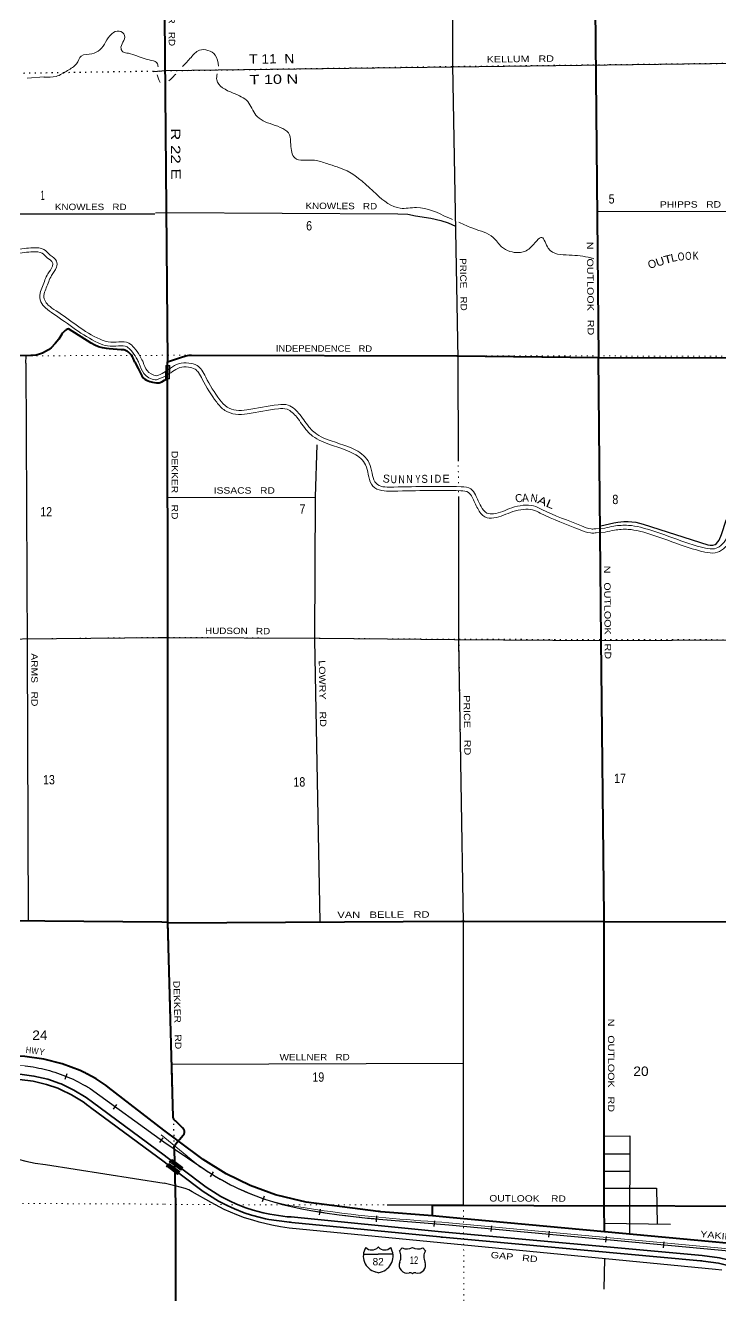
# Model space of a CAD drawing. Header units: feet. Extents: x -2 to 285336, y -549186 to -364975.
# Drawn here: x 219064 to 232087, y -428524 to -404720 of the extents above; entities that cross this region are included whole.
import ezdxf
from ezdxf.enums import TextEntityAlignment as Align

# ---------------------------------------------------------------- set-up
doc = ezdxf.new("R2010")
doc.units = ezdxf.units.FT
doc.header["$LTSCALE"] = 70
doc.header["$PDMODE"] = 32
doc.header["$PDSIZE"] = 35
doc.linetypes.add('DOTTED', pattern=[1.5, 0.3, -1.2])
for name, color, linetype, lineweight in [('15', 7, 'Continuous', 25), ('16', 7, 'Continuous', 25), ('18', 7, 'Continuous', 35), ('26', 7, 'Continuous', 40), ('27', 7, 'Continuous', 13), ('29', 7, 'Continuous', 25), ('34', 7, 'Continuous', 25), ('39', 7, 'Continuous', 13), ('41', 7, 'Continuous', 13), ('55', 7, 'Continuous', 13), ('6', 7, 'DOTTED', 25), ('61', 7, 'Continuous', 13), ('7', 7, 'DOTTED', 13)]:
    doc.layers.add(name, color=color, linetype=linetype, lineweight=lineweight)
doc.layers.add('30', color=7, linetype='Continuous')

msp = doc.modelspace()

# ---------------------------------------------------------------- linework, layer by layer
at = {"layer": '15'}
for p, q in [((225396.89, -427749.92), (225673.3, -427749.92)), ((225669.6, -427618.45), (225672.5, -427615.54)), ((225675.67, -427617.92), (225672.24, -427615.54)), ((225673.3, -428095.5), (225609.41, -428077.54)), ((225672.77, -428095.76), (225736.4, -428077.02))]:
    msp.add_line(p, q, dxfattribs=at)
msp.add_lwpolyline([(225948.66, -427749.92), (225672.77, -427749.92), (225673.3, -427749.92)], dxfattribs=at)
for centre, radius, start, end in [((225699.52, -427785.02), 306.13, 148.44438, 254.4338), ((225550.92, -427502.42), 165.66, 227.34266, 315.81164), ((225794.61, -427502.42), 165.66, 224.18791, 312.69414), ((225646.01, -427785.02), 306.13, 283.08086, 31.62486)]:
    msp.add_arc(centre, radius, start, end, dxfattribs=at)
at = {"layer": '16'}
for p, q in [((226070.84, -427684.6), (226122.15, -427625.84)), ((226313.91, -427619.87), (226313.63, -427620.07)), ((226506, -427625.75), (226557.39, -427684.6))]:
    msp.add_line(p, q, dxfattribs=at)
for centre, radius, start, end in [((225877.86, -427795.23), 222.05, 332.97043, 29.75871), ((226213.23, -427468.18), 182.07, 239.97227, 303.45418), ((226415.01, -427468.68), 181.52, 236.33975, 300.08743), ((226415, -427468.18), 182.07, 236.54582, 236.59441), ((226750.36, -427795.23), 222.05, 150.24129, 207.02957), ((226217.05, -427950.13), 151.42, 159.09177, 283.81923), ((226411.17, -427950.13), 151.42, 256.18077, 20.90823)]:
    msp.add_arc(centre, radius, start, end, dxfattribs=at)
for centre, major_axis, start_param, end_param in [((226272.39, -428148.95), (-19.56, 51.67), 4.95877769, 6.28318531), ((226355.84, -428148.95), (19.56, 51.67), 0, 1.32637542)]:
    msp.add_ellipse(centre, major_axis=major_axis, ratio=0.929097, start_param=start_param, end_param=end_param, dxfattribs=at)
at = {"layer": '18'}
for points in [[(221660.26, -425893.36), (220322.26, -424901.48), (220200.3, -424811.62), (219972.85, -424671.25), (219756.97, -424567.44), (219731.9, -424555.38), (219706.97, -424546.75), (219483.52, -424469.33), (219224.41, -424408.82), (218960.4, -424375.72), (218694.37, -424370.41), (215019.55, -424387.3), (214136, -424371.06), (214111.11, -424370.6), (214086, -424367.83), (213193.12, -424269.21), (212256.81, -424065.5), (212185.97, -424046.79), (211487.67, -423818.73), (210817.04, -423518.92), (210170.33, -423138.85), (209920.4, -422969.04), (209694.99, -422802.92), (209659.34, -422771.51)], [(221661.48, -426019.72), (220285.58, -424998.77), (220248.76, -424971.48), (220235.58, -424961.77), (220143.39, -424893.85), (219924.85, -424758.98), (219718.41, -424659.7), (219693.86, -424647.9), (219668.41, -424639.08), (219455.71, -424565.39), (219206.8, -424507.26), (218953.17, -424475.46)], [(232702.86, -428010.25), (232683.13, -428000.81), (232378.45, -427892.43), (232064.12, -427816.5), (231743.57, -427773.84), (226859.48, -427328.43), (224041.96, -427050.16), (223969.49, -427044.66), (223645.68, -426999.11), (223519.2, -426972.42), (223328.41, -426919.97), (223191.9, -426876.77), (223021.14, -426808.1), (222887.14, -426748.66), (222727.26, -426664.73), (222449.97, -426491.42), (221996.29, -426147.84), (221660.26, -425893.36)], [(232349.92, -427988.28), (232045.76, -427914.8), (231759.49, -427876.7), (231735.81, -427873.55), (231709.49, -427871.15), (226874.65, -427430.23), (226849.87, -427427.97), (226824.65, -427425.48), (224057.13, -427152.15), (224032.62, -427149.73), (224007.13, -427147.8), (223960.76, -427144.28), (223626.59, -427097.28), (223560.68, -427084.29), (223468.71, -427060.83), (223299.16, -427015.6), (223163.04, -426972.41), (222982.06, -426900.15), (222842.05, -426837.08), (222678.77, -426752.18), (222392.6, -426573.33), (221937.63, -426228.82), (221661.48, -426019.72)]]:
    msp.add_lwpolyline(points, dxfattribs=at)
at = {"layer": '26'}
for p, q in [((221728.34, -411089.08), (221728.36, -411023.47)), ((221728.52, -411342.18), (221728.38, -411090.08)), ((227148.62, -410909.59), (229797.95, -410943.99)), ((221732.36, -421534.77), (221618.21, -421526.09)), ((221927.43, -425625.38), (221655.72, -425421.74))]:
    msp.add_line(p, q, dxfattribs=at)
for points in [[(221592.39, -397599.79), (221628.88, -400242.31), (221728.37, -411023.47)], [(229715.11, -402400.43), (229717.06, -402410.48), (229797.95, -410943.99)], [(221114.8, -411029.37), (221081.19, -410954.11), (221069.49, -410932.31), (221049.64, -410902.05), (221026.74, -410874.03), (221001.03, -410848.56), (220989.67, -410839.62), (220970.25, -410826.85), (220949.6, -410816.17), (220927.95, -410807.72), (220905.54, -410801.57), (220882.6, -410797.8), (220859.4, -410796.45), (220632.92, -410782.42), (220583.16, -410777.41), (220508.37, -410763.26), (220435.47, -410741.37), (220365.26, -410711.98), (220298.5, -410675.41), (219872.97, -410405.22), (219871.08, -410405.84), (219849.34, -410414.39), (219828.61, -410425.17), (219809.11, -410438.06), (219791.08, -410452.92), (219774.69, -410469.58), (219760.14, -410487.86), (219747.57, -410507.57), (219689.87, -410596.64), (219621.03, -410682.15), (219543.63, -410759.99), (219494.06, -410798.88), (219440.7, -410832.39), (219384.12, -410860.13), (219324.96, -410881.8), (219263.86, -410897.18), (219201.48, -410906.08), (219162.21, -410908.31), (216435.87, -410917.79)], [(221114.8, -411029.37), (221174.37, -411150.55), (221223.7, -411249.26), (221244.25, -411289.02), (221275.76, -411331.52), (221299.05, -411349.35), (221333.3, -411365.8), (221392.22, -411391.85), (221444.28, -411408.3), (221520.88, -411417.89)], [(221728.36, -411022.04), (221970.99, -410941.84), (222070.77, -410914.57), (222129.23, -410901.9), (222153.57, -410898.11), (222178.05, -410896.76), (227150.62, -410911.61)], [(229904.94, -421512.22), (229904.87, -421426.6), (229846.99, -416229.64), (229797.95, -410943.99), (232436.73, -410951.42), (237775.02, -410919.17), (243092.16, -410871.1)], [(221520.88, -411417.89), (221571.11, -411416.67), (221617.83, -411399.67), (221668.79, -411369.92), (221705.6, -411347.26), (221728.52, -411342.18)], [(221732.36, -421534.77), (221732.08, -421524.43), (221731.18, -416185.67), (221728.52, -411342.03)], [(221618.21, -421526.09), (216494.74, -421484.4), (216469.8, -421484.2)], [(221732.36, -421534.77), (221738.44, -421535.23), (227240.46, -421507.36), (227264.79, -421507.24), (227290.46, -421507.29), (229904.94, -421512.22)], [(221927.43, -425625.38), (221949.45, -425598.44), (222017.53, -425515.13), (222037.98, -425490.11), (222045.4, -425465.13), (222045.73, -425462.79), (222046.02, -425454.83), (222045.48, -425446.89), (222044.11, -425439.04), (222041.93, -425431.38), (222038.96, -425423.99), (222035.23, -425416.96), (222030.79, -425410.35), (222004.55, -425381.01), (221878.58, -425257.18), (221878.08, -425256.82), (221869.04, -425249.58), (221860.81, -425241.43), (221853.48, -425232.46), (221847.12, -425222.77), (221841.81, -425212.48), (221837.61, -425201.68), (221834.56, -425190.51), (221832.69, -425179.08), (221732.36, -421534.77)], [(229904.94, -421512.22), (232473.21, -421517.07), (237873.67, -421432.76), (243189.81, -421473.22)], [(235370.44, -426853.87), (232561.28, -426851.08), (229909.19, -426839.45), (229904.94, -421512.22)], [(221655.72, -425421.74), (220614.62, -424616.77), (220575.78, -424586.36), (220390.21, -424459.28), (220217.37, -424365.81), (220192.26, -424352.23), (220167.37, -424341.08), (220088.2, -424305.6), (219753.48, -424182.55), (219407.74, -424095.17), (219054.75, -424044.41), (218698.39, -424030.83), (216474.16, -424039.24)], [(221849.32, -425782.42), (221848.42, -425743.62), (221852.93, -425725.58), (221863.75, -425706.63), (221927.43, -425625.38)], [(221849.32, -425782.42), (221877.58, -426818.06), (221874.57, -429540.09), (221905.23, -429579.79), (221955.72, -429624.9), (222071.13, -429706.1), (222201.61, -429778.35), (222373.72, -429860.37), (222697.9, -430040.37), (222907.87, -430162.61), (222990.82, -430198.7), (223052.13, -430213.13), (223092.16, -430212.42), (223250.49, -430191.48), (223306.41, -430190.55), (223383.94, -430205.92), (223502.58, -430236.61), (223958.95, -430362.73), (223997.06, -430382.75), (224015.09, -430397.18), (224054.97, -430450.7), (224090.92, -430542.64), (224124.8, -430708.51)], [(226687.52, -427031.84), (225721.58, -426952.13), (225696.37, -426950.05), (225671.58, -426946.81), (224322.23, -426770.46), (224297.05, -426767.17), (224272.23, -426762.52), (224240.16, -426756.52), (223750.51, -426635), (223276.25, -426462.96), (222822.57, -426242.28), (222394.44, -425975.4), (221927.43, -425625.38)], [(226687.52, -427031.84), (226687.52, -427015.33), (226687.52, -426852.28), (226687.52, -426827.28), (226708.91, -426827.31), (227268.75, -426827.87), (229909.19, -426839.45)], [(229909.58, -427328.4), (227006.92, -427058.19), (226687.52, -427031.84)], [(229909.58, -427328.4), (229909.56, -427303.4), (229909.19, -426839.45)], [(243241.9, -427999.99), (238710.84, -428108.34), (238660.54, -428110.51), (238241.56, -428104.03), (234215.15, -427729.21), (229909.58, -427328.4)]]:
    msp.add_lwpolyline(points, dxfattribs=at)
at = {"layer": '29'}
for p, q in [((217809, -408251.05), (221490.38, -408251.05)), ((219074.3, -411048.89), (219078, -410912.05)), ((227165.99, -410970.43), (227171.86, -412884.51)), ((221729.74, -413562.56), (224492.66, -413566.74)), ((227265.5, -424175.91), (221805.56, -424193.79)), ((219438.47, -426069.07), (221665.32, -426418.45)), ((229908.42, -425868.78), (230388.15, -425865.99)), ((229908.68, -426194.46), (230387.04, -426193.04)), ((221862.43, -426465.04), (221665.32, -426418.45)), ((226683.91, -426827.28), (225840.2, -426826.43)), ((229909.45, -427167.54), (231147.69, -427183.63)), ((229909.39, -427833.11), (229902.77, -428402.3))]:
    msp.add_line(p, q, dxfattribs=at)
for points in [[(221628.88, -400242.31), (227062.59, -400132.2), (227062.7, -405468.87), (227165.99, -410970.43)], [(221464.68, -405581.12), (221693.51, -405567.17), (227078.92, -405492.89), (232368.11, -405429.32), (232401.49, -408201.76)], [(229772.02, -408208.44), (232402.61, -408201.7), (233930.9, -408117.19), (233983.85, -408107.33), (234035.8, -408093.77), (234779, -407820.31), (234817.41, -407811.27), (234846.25, -407810.12), (234885.18, -407813.53), (234932.61, -407824.83), (235012.96, -407859.12), (235553.78, -408084.25), (235732.29, -408152.53), (235818.13, -408170.61), (235969.36, -408181.58), (237754.54, -408147.37), (243074.64, -408121.46), (248380.12, -408117.45)], [(221497.73, -408231.46), (221704.07, -408223.79), (226040.65, -408247.91), (226226.57, -408258.76), (226371.59, -408285.54), (226660.29, -408331.08), (226843.24, -408378.41), (226985.58, -408421.48), (227119.28, -408482.26)], [(219074.3, -411048.89), (219097.86, -416398.76), (219114.66, -421503.39)], [(224520.81, -412577.49), (224493, -413554.68), (224482.09, -416234.08), (224579.89, -421520.84)], [(227178.67, -413546.66), (227174.75, -416264.32), (227264.57, -421538.55), (227266.43, -426827.86)], [(229844.15, -414100.31), (230084.82, -414041.25), (230162.01, -414027.62), (230272.78, -414017.52), (230357.27, -414018.54), (230426.01, -414021.61), (230498.04, -414032.17), (230638.81, -414068.51), (231846.68, -414454.68), (231892.1, -414460.36), (231942.04, -414459.22), (231982.92, -414446.73), (232010.16, -414427.42), (232060.11, -414363.82), (232104.14, -414259.5), (232190.56, -413989.26), (232241.75, -413894.73), (232284.89, -413840.22), (232335.47, -413780.62), (232452.91, -413666.44)], [(203166.95, -416356.48), (205804.35, -416332.07), (211068.11, -416171.68), (216436.48, -416243.44), (221566.82, -416189.11)], [(221566.82, -416189.11), (221731.92, -416191.88), (224583.57, -416203.24), (227099.2, -416225.96), (229860.04, -416244.13), (235127.42, -416221.42), (237844.09, -416204.02)], [(215989.12, -425462.68), (217227.41, -425486.7), (217443.41, -425499.22), (217604.83, -425518.54), (217752.62, -425546.98), (217932.23, -425600.43), (218255.09, -425714.17), (218791.66, -425923.45), (218925.82, -425968.95), (219069.04, -426005.34), (219246.39, -426039.47), (219438.47, -426069.07)], [(229908.15, -425537.1), (230389.28, -425529.77), (230383.07, -427372.48)], [(232111.07, -428049.65), (231991.87, -428034.77), (224005.98, -427261.43), (223843.8, -427235.86), (223677.88, -427203.37), (223444.36, -427145.63), (223324.43, -427113.15), (223170.26, -427064.43), (223022.38, -427010.3), (222789.76, -426907.45), (222540.9, -426781.14), (222189.26, -426577.24), (222122.54, -426541.15), (222057.62, -426517.7), (221866.43, -426467.04)], [(229908.93, -426510.15), (230884.29, -426511.18), (230898.32, -427180.39)]]:
    msp.add_lwpolyline(points, dxfattribs=at)
at = {"layer": '34'}
for p, q in [((219805.56, -424465.26), (219847.5, -424362.91)), ((220712.84, -425030.47), (220777.77, -424940.92)), ((221582.42, -425657.75), (221647.35, -425568.2)), ((222529.38, -426298.03), (222587.45, -426203.89)), ((223507.72, -426759.25), (223544.87, -426655.07)), ((224572.03, -427011.76), (224589.93, -426902.61)), ((225640.58, -427139.45), (225650.12, -427029.26)), ((226722.68, -427231.51), (226731.77, -427121.28)), ((227790.17, -427325.44), (227800.42, -427215.31)), ((228871.05, -427428.68), (228881.3, -427318.55)), ((229938.88, -427525.47), (229949.13, -427415.33)), ((231019.75, -427628.71), (231030.01, -427518.57))]:
    msp.add_line(p, q, dxfattribs=at)
at = {"layer": '34', "lineweight": 13}
for p, q in [((220276.21, -424644.57), (221650.24, -425640.84)), ((222088.98, -425904.07), (221606.98, -425510.3)), ((222088.98, -425904.07), (221606.98, -425510.3)), ((221656.79, -425644.09), (222310.48, -426087.43)), ((221656.79, -425644.09), (222310.48, -426087.43))]:
    msp.add_line(p, q, dxfattribs=at)
at = {"layer": '34'}
for points in [[(219056.97, -424216.55), (219108.81, -424223.05), (219160.26, -424230.71), (219211.66, -424239.03), (219262.84, -424248.27), (219314.06, -424258.6), (219364.8, -424269.68), (219415.73, -424281.59), (219466.04, -424294.51), (219516.54, -424308.26), (219566.4, -424323.01), (219616.21, -424338.44), (219665.55, -424354.61), (219714.92, -424371.88), (219763.67, -424390.16), (219812.09, -424408.93), (219860.55, -424428.79), (219908.29, -424449.26), (219955.81, -424470.64), (220002.96, -424493.2), (220049.53, -424516.09), (220095.89, -424539.91), (220141.87, -424564.91), (220187.28, -424590.26), (220232.22, -424616.36), (220276.82, -424643.66), (221657.31, -425642.68)], [(221657.86, -425643.49), (222311.11, -426086.53), (222314.89, -426089.28), (222386.31, -426138.56), (222458.46, -426185.94), (222531.47, -426232.1), (222605.44, -426277.74), (222680.14, -426321.46), (222755.3, -426363.68), (222831.43, -426405.37), (222908.28, -426445.14), (222985.59, -426483.43), (223064.15, -426520.77), (223142.74, -426556.32), (223221.92, -426591.06), (223302.21, -426624.17), (223382.56, -426655.5), (223463.75, -426685.61), (223545.1, -426714.62), (223627.59, -426742.01), (223709.85, -426768.01), (223793.23, -426792.39), (223876.37, -426815.38), (223960.35, -426837.16), (224044.38, -426857.15), (224128.85, -426875.64), (224213.5, -426893.03), (224272.5, -426903.89), (224272.87, -426903.95), (224408.31, -426926.95), (224674.8, -426970.65), (224941.13, -427007.99), (225206.96, -427040.49), (225474.97, -427070.31), (225684.96, -427088.5), (226994.03, -427196.5), (238228.67, -428242.34)]]:
    msp.add_lwpolyline(points, dxfattribs=at)
at = {"layer": '34', "lineweight": 13}
for points in [[(225684.87, -427089.59), (226993.94, -427197.59), (238228.58, -428243.43)], [(225684.87, -427089.59), (226993.94, -427197.59), (238228.58, -428243.43)], [(226997.65, -427157.76), (232572.92, -427676.6), (237870.48, -428171.62), (238504.48, -428213.3), (244006.45, -428081.74), (252825.02, -427976.83)]]:
    msp.add_lwpolyline(points, dxfattribs=at)
for centre, radius, start, end in [((218703.53, -427181.24), 2984.63, 58.20191, 91.7567), ((224867.33, -422623.12), 4301.06, 229.32045, 257.67254), ((224867.33, -422623.12), 4301.06, 229.32045, 257.67254), ((225154.75, -422024.25), 4959.84, 235.06143, 259.75166), ((225154.75, -422024.25), 4959.84, 235.06143, 259.75166), ((226973.27, -411736.15), 15407.4, 259.90514, 265.20321), ((226973.27, -411736.15), 15407.4, 259.90514, 265.20321)]:
    msp.add_arc(centre, radius, start, end, dxfattribs=at)
msp.add_spline([(226998.72, -427158.07), (224903.01, -426966.52), (223943.58, -426822.81)], degree=3, dxfattribs=at)
msp.add_spline([(226998.72, -427158.07), (224903.01, -426966.52), (223943.58, -426822.81)], degree=3, dxfattribs=at)
at = {"layer": '39'}
for p, q in [((219094.49, -405709.81), (219413.04, -405686.38)), ((221180.95, -411023.23), (221183.98, -411028.82)), ((221197.83, -411053.02), (221183.98, -411028.82)), ((221260.35, -411012.67), (221269.11, -411028.09)), ((221521.42, -411364.35), (221686.6, -411293.84)), ((229730.85, -414156.37), (229749.25, -414153.65)), ((229919.15, -414138.94), (229749.25, -414153.65)), ((229735.46, -414231.36), (229754.25, -414228.69)), ((229924.4, -414214.42), (229754.25, -414228.69))]:
    msp.add_line(p, q, dxfattribs=at)
for points in [[(221382.37, -397837.47), (222011.16, -397914.65), (222264.09, -397921.4), (222625.56, -397761.85), (222929.81, -397735.42), (223322.41, -397733.08), (223618.67, -397597.24), (223927.37, -397534.87), (224102.14, -397601.36), (224600.19, -398117.19), (225030.02, -398482.76), (226004, -398950.03), (226875.03, -399255.55), (227392.97, -399388.16), (227732.93, -399600.8), (227965.03, -400093.88), (228258.19, -400839.6), (228340.07, -401254.43), (228555.11, -401501.64), (228795.19, -401705.3), (229109.99, -402122.53), (229390.38, -402499.62), (229628.35, -402546.86), (229903.79, -402564.14), (229992.48, -402585.76), (230130.94, -402882.53), (230288.18, -402996.44), (231280.43, -403287.3), (232417.74, -403676.58), (232578.77, -403791.93), (232760.88, -404112.78), (232938.33, -404458.36), (233064.77, -404863.95), (233434.85, -404938.54), (233948.41, -404910.01), (234578.23, -404921.84), (234783.67, -404738.98), (234899.16, -404659.77), (235253.84, -404669.55), (235496.71, -404352.13), (235608.99, -404028.35), (235874.4, -403876.94), (236172.03, -403911.1), (236558.81, -403384.61), (236679.98, -402741.23), (236582.72, -402230.22), (236526.95, -402023.13), (236638.51, -401938.11), (236881.78, -401861.48), (237043.89, -401742.56), (237217.56, -401619.78), (237333.71, -401665.37), (237624.09, -401997.87), (237998.04, -402194.51), (239348.67, -402737.58), (240433.65, -403095.34), (241085.95, -403016.84), (241241.39, -402605.49), (241194.59, -401997.4), (241338.25, -401651.41), (241584.3, -401487.33), (241809.9, -401508.01), (242141.7, -401639.06), (242490.96, -401650.17), (242666.99, -401750.24), (242697.79, -401970.28), (243097.13, -402273.68), (243683.73, -402845.42), (244235.62, -403074.29), (244874.34, -403436.11), (245090.47, -403611.4), (245618.3, -403857.18), (246304.39, -404385.45), (246553.96, -404793.09), (246914.65, -405020.81), (247475.73, -404967.35), (247811.78, -404595.73), (247949.81, -404265.72), (248012.29, -404256.66), (248054.31, -404488.03), (248036.45, -404786.04), (248343.28, -405006.64), (248656.34, -405244.54), (248941.54, -405471.25), (249488.05, -405519.46), (249835.62, -405543.7), (250263.02, -405772.39), (250714.41, -406073.08), (250958.15, -405927.32), (251184.65, -405861.76), (251335.92, -406065.94)], [(221389.05, -397763.02), (222016.73, -397839.77), (222249.23, -397845.98), (222606.67, -397688.21), (222926.34, -397660.44), (223305.82, -397658.18), (223595.3, -397525.45), (223933.77, -397457.06), (224144.46, -397537.22), (224651.59, -398062.45), (225071.21, -398419.34), (226032.72, -398880.62), (226896.78, -399183.7), (227422.86, -399318.39), (227791.4, -399548.91), (228033.93, -400064.16), (228330.46, -400818.45), (228409.78, -401220.29), (228607.96, -401448.13), (228850.05, -401653.49), (229170.02, -402077.57), (229433.32, -402431.68), (229638.04, -402472.32), (229915.11, -402489.7), (230045.22, -402521.42), (230190.69, -402833.2), (230321.7, -402928.11), (231303.13, -403215.8), (232452.46, -403609.19), (232635.85, -403740.56), (232826.88, -404077.12), (233008.01, -404429.86), (233123.15, -404799.21), (233440.27, -404863.12), (233947.03, -404834.97), (234550.29, -404846.3), (234737.34, -404679.81), (234876.85, -404584.13), (235217.58, -404593.52), (235429.81, -404316.15), (235547.36, -403977.16), (235858.56, -403799.63), (236137.35, -403831.63), (236488.26, -403353.96), (236603.65, -402741.3), (236509.57, -402247.01), (236441.44, -401994), (236603.47, -401870.51), (236847.42, -401793.67), (237000.06, -401681.7), (237207.3, -401535.18), (237378.16, -401602.25), (237671.38, -401938), (238029.56, -402126.35), (239374.43, -402667.1), (240441.27, -403018.88), (241031.86, -402947.81), (241165.33, -402594.6), (241118.43, -401985.24), (241277.71, -401601.64), (241564.75, -401410.22), (241827.45, -401434.3), (242157.12, -401564.51), (242511.89, -401575.8), (242736.15, -401703.28), (242767.78, -401929.26), (243146.18, -402216.75), (243725.76, -402781.66), (244268.59, -403006.77), (244916.74, -403373.93), (245130.52, -403547.32), (245657.48, -403792.69), (246361.12, -404334.48), (246608.79, -404739.01), (246933.03, -404943.72), (247439.63, -404895.45), (247747.54, -404554.95), (247897.01, -404197.59), (248073.15, -404172.05), (248129.72, -404483.51), (248113.79, -404749.27), (248387.87, -404946.32), (248702.37, -405185.32), (248970.57, -405398.52), (249493.95, -405444.69), (249856.85, -405470), (250301.59, -405707.97), (250716.57, -405984.4), (250927.98, -405857.97), (251213.88, -405775.22), (251396.18, -406021.29)], [(219407.81, -405686.63), (219638.31, -405675.7), (219854.43, -405564.43), (220020.37, -405437.29), (220110.08, -405294.38), (220310.39, -405249.43), (220458.49, -405178.58), (220679.96, -404878.55), (220820.11, -404825.8), (220922.63, -404907.73), (220891, -405034.35), (220855.34, -405154.96), (220891.63, -405213.05), (220991.97, -405242.78), (221309.08, -405347.98), (221460.57, -405381.51)], [(221460.57, -405381.51), (221525.59, -405420.03), (221549.37, -405499.02)], [(222007.55, -405488.6), (222166.05, -405320.39), (222323.3, -405186.34), (222618.56, -405274.56), (222678.14, -405480.46)], [(221530.29, -405643.07), (221531.4, -405647.37), (221585.34, -405787.48)], [(221753.61, -405757.98), (221796.47, -405717.72), (221878.81, -405631.71)], [(222653.17, -405629.41), (222648.29, -405739.17), (222954.85, -405988.29), (223228.63, -406147.11), (223380.93, -406401.48), (223692.91, -406576.1), (224011.05, -406768.78), (224034.57, -406955.74), (224108.66, -407202.67), (224477.74, -407248.05), (224712.69, -407310.59), (225088.49, -407446.47), (225641.01, -407884.82), (226086.51, -408145.76), (226389.21, -408132.2), (226976.54, -408317.52), (227062.84, -408354.74)], [(215756.54, -409698.8), (216042.73, -409466.07), (216131.41, -409332.32), (216004.42, -409124.97), (215856.97, -408885.75), (215780.28, -408687.81), (215854.28, -408502), (216035.85, -408413.27), (216177.58, -408513.93), (216356.59, -408543.78), (216484.1, -408465.8), (216486.09, -408301.01), (216494.23, -408146.18), (216663.12, -408005.38), (216883.78, -407994.51), (217034.03, -408135.25), (217036.72, -408354.23), (217071.51, -408572.8), (217212.11, -408743.8), (217342.81, -408926.98), (217480.24, -409003.58), (217626.52, -408983.62), (217824.56, -408928.84), (218107.31, -408907.13), (218414.47, -408911.23), (218647.86, -408956.47), (218872.31, -408927.47), (219211.03, -408886.96), (219408.13, -408918.59), (219527.84, -409023.55), (219647.67, -409138.55), (219645.06, -409253.12), (219552.63, -409409.02), (219455.07, -409637.33), (219414.28, -409748.36), (219425.82, -409870.78), (219491.15, -409960.36), (219636.97, -410067), (220462.46, -410600.94), (220613.61, -410651.25), (220814.35, -410652.69), (221003.29, -410674.38), (221100.71, -410761.54), (221204.88, -410908.9), (221260.35, -411012.67)], [(215799.01, -409760.93), (216098.92, -409517.04), (216220.34, -409333.92), (216068.32, -409085.71), (215924.42, -408852.25), (215860.86, -408688.19), (215913.24, -408556.66), (216028.75, -408500.22), (216148.22, -408585.07), (216371.85, -408622.36), (216558.59, -408508.16), (216561.07, -408303.43), (216567.41, -408182.82), (216691.87, -408079.05), (216855.71, -408070.98), (216959.43, -408168.13), (216961.79, -408360.62), (217000.64, -408604.7), (217152.55, -408789.45), (217291.56, -408984.28), (217465.58, -409081.27), (217641.66, -409057.25), (217837.55, -409003.06), (218109.69, -408982.17), (218406.77, -408986.13), (218645.47, -409032.4), (218881.57, -409001.9), (219209.51, -408962.68), (219374.92, -408989.22), (219477.13, -409078.83), (219571.94, -409169.82), (219570.53, -409231.77), (219485.6, -409375.01), (219385.34, -409609.64), (219338.01, -409738.46), (219353.08, -409898.33), (219437.44, -410014), (219594.43, -410128.81), (220429.73, -410669.09), (220601.19, -410726.16), (220809.79, -410727.66), (220971.05, -410746.17), (221044.37, -410811.77), (221140.94, -410948.38), (221180.95, -411023.23)], [(227186.51, -408408.37), (227461.62, -408528.47), (227827.62, -408692.61), (227985.33, -408870.46), (228308.8, -408976.57), (228520.53, -408890.38), (228741.4, -408693.44), (228859.22, -408895.76), (229250.99, -409023.46), (229654.19, -409076.62), (229714.07, -409092.94)], [(221197.83, -411053.02), (221284.4, -411242.32), (221494.88, -411361.76), (221521.42, -411364.35)], [(221269.11, -411028.09), (221342.52, -411189.06), (221518.03, -411288.66), (221520.03, -411289.18)], [(221766.24, -411151.6), (221780.02, -411142.26), (221933.19, -411059.79), (222127.5, -411049.12), (222280.54, -411095.27), (222365.95, -411178.53), (222442.05, -411310.14), (222706.86, -411734.63), (222843.17, -411871.46), (223012.45, -411931.46), (223212.8, -411922.72), (223798.83, -411828.34), (223987.42, -411837.84), (224108.8, -411912.57), (224204.5, -412013.77), (224398.7, -412270.39), (224490.18, -412357.58), (224641.83, -412445.97), (225252.68, -412678.85), (225400.52, -412781.36), (225502.8, -412920.65), (225557.69, -413110.84), (225610.15, -413270.91), (225721.62, -413353.81), (225880.26, -413371.75), (227227.39, -413365.53), (227408.4, -413405.28), (227496.26, -413518.65), (227599.65, -413734.3), (227709.73, -413859.42), (227832.23, -413873.84), (228175.38, -413758.64), (228389.23, -413713.54), (228583.86, -413724.96), (228739.2, -413791.19), (229479.47, -414100.7), (229662.72, -414156.5), (229730.85, -414156.37)], [(221519.79, -411289.2), (221658.93, -411224.3), (221766.24, -411151.6)], [(221686.6, -411293.84), (221818.93, -411206.49), (221954.01, -411133.76), (222118.46, -411124.73), (222241.32, -411161.78), (222306.2, -411225.02), (222377.75, -411348.77), (222647.73, -411781.54), (222802.06, -411936.46), (223001.14, -412007.02), (223220.42, -411997.46), (223802.95, -411903.64), (223964.46, -411911.78), (224061.08, -411971.27), (224147.18, -412062.31), (224342.56, -412320.49), (224444.81, -412417.94), (224609.37, -412513.86), (225217.44, -412745.68), (225347.49, -412835.85), (225434.44, -412954.28), (225486, -413132.92), (225546.29, -413316.89), (225693.09, -413426.06), (225876.21, -413446.77), (227219.42, -413440.57), (227365.77, -413472.7), (227432.08, -413558.28), (227536.5, -413776.06), (227672.41, -413930.54), (227840.16, -413950.29), (228195.12, -413831.13), (228394.87, -413789), (228566.44, -413799.07), (228710.03, -413860.28), (229454.02, -414171.35), (229651.62, -414231.52), (229735.46, -414231.36)], [(229919.15, -414138.94), (230086.98, -414104.51), (230361.4, -414088.73), (230586.48, -414125.87), (231807.07, -414515.29), (231971.63, -414527.12), (232091.08, -414469.23), (232197.2, -414323.08), (232230.47, -414129.69), (232314.46, -413977.82), (232457.87, -413913.57), (232608.49, -413931.62), (232784.63, -414049.82), (233331.29, -414554.9), (233522.41, -414600.54), (233601.91, -414553.23), (233691.56, -414377.17), (233791.77, -414237.13), (233908.68, -414143.09), (234765.57, -413651.12), (234991.51, -413609.87), (235239.22, -413686.9), (235373.68, -413833.8), (235478.28, -413995.18), (235654.83, -414141.51), (237073.82, -415213.57), (237182.93, -415272.38), (237301.72, -415306.94), (237405.03, -415379.9), (237494.63, -415475.16), (237598.99, -415620.46), (237934.23, -415925.42), (238071.7, -416003.94), (238264.68, -416039.51), (240897.21, -416056.04), (241172.55, -416102.55), (241470.81, -416209.04), (241735.59, -416356.18), (243109.37, -417064.01)], [(229924.4, -414214.42), (230096.72, -414179.07), (230357.4, -414164.08), (230568.88, -414198.98), (231792.78, -414589.46), (231986.27, -414603.37), (232140.72, -414528.52), (232268.15, -414353.01), (232302.24, -414154.9), (232367.97, -414036.03), (232469.57, -413990.51), (232581.67, -414003.94), (232738.01, -414108.86), (233294.8, -414623.29), (233534.6, -414680.56), (233658.9, -414606.59), (233755.83, -414416.23), (233846.78, -414289.13), (233951.11, -414205.21), (234791.73, -413722.58), (234986.84, -413686.96), (235197.59, -413752.5), (235314.14, -413879.83), (235421.59, -414045.6), (235608.27, -414200.33), (237033.19, -415276.87), (237154.34, -415342.17), (237268.71, -415375.45), (237355.58, -415436.8), (237436.6, -415522.94), (237542.68, -415670.63), (237889.87, -415986.45), (238045.57, -416075.39), (238257.59, -416114.47), (240890.69, -416131), (241153.55, -416175.4), (241439.78, -416277.6), (241700.19, -416422.31), (243110.69, -417149.05)]]:
    msp.add_spline(points, degree=3, dxfattribs=at)
at = {"layer": '55'}
for points in [[(221755.48, -426050.37), (221955.02, -426200.98), (221915.86, -426252.86), (221716.32, -426102.25)], [(221757.04, -426061.57), (221943.81, -426202.54), (221914.29, -426241.65), (221727.52, -426100.68)], [(221813.5, -425971.1), (222013.04, -426121.71), (221973.88, -426173.59), (221774.34, -426022.98)], [(221785.54, -426021.41), (221815.06, -425982.3), (222001.83, -426123.27), (221972.31, -426162.38)]]:
    msp.add_lwpolyline(points, close=True, dxfattribs=at)
for p in [(221719.33, -426098.26), (221777.35, -426018.99)]:
    msp.add_point(p, dxfattribs=at)
at = {"layer": '6'}
for p, q in [((221728.38, -411090.08), (221728.36, -411022.76)), ((221732.08, -421524.43), (221728.48, -411343.28)), ((221732.08, -421524.43), (221855.02, -425996.24)), ((221857.51, -426086.93), (221858.48, -426122.13))]:
    msp.add_line(p, q, dxfattribs=at)
for points in [[(221308.53, -365298.66), (221309.42, -368449.38), (221362.66, -373753.94), (221415.53, -379081.64), (221480.94, -384313.16), (221526.42, -389667.72), (221552.91, -394935.63), (221630.92, -400242.63), (221677.81, -405545.38), (221728.37, -411023.47)], [(221464.68, -405581.12), (221678.36, -405567.98), (227068.87, -405488.95), (232360.63, -405427.04), (237722.76, -405394.76), (243062.67, -405340.52), (248353.44, -405351.03), (248759.93, -405345.26)], [(221464.68, -405581.12), (216389.47, -405657.98), (210996.75, -405711.03), (205635.85, -405739.56), (204753.04, -405751.55)], [(221861.02, -426214.46), (221877.58, -426816.99), (221868.26, -432126.89), (221826.06, -434593.68)]]:
    msp.add_lwpolyline(points, dxfattribs=at)
at = {"layer": '61'}
for p, q in [((221766.64, -411092.3), (221765.82, -411342.3)), ((221765.82, -411342.3), (221690.82, -411342.05))]:
    msp.add_line(p, q, dxfattribs=at)
msp.add_lwpolyline([(221690.82, -411342.05), (221691.64, -411092.06), (221766.64, -411092.3)], dxfattribs=at)
msp.add_lwpolyline([(221698.84, -411334.08), (221699.6, -411100.08), (221758.61, -411100.26), (221757.85, -411334.27)], close=True, dxfattribs=at)
at = {"layer": '7'}
for p, q in [((221205.6, -410905.4), (221512.88, -410904.6)), ((227165.99, -410970.43), (227175.07, -413359.72)), ((227175.39, -413444.99), (227185.93, -416221.81))]:
    msp.add_line(p, q, dxfattribs=at)
for points in [[(227044.59, -399308.87), (227062.59, -400132.2), (227068.87, -405488.95), (227164.63, -410880.98), (227165.99, -410970.43)], [(200488.75, -411120.59), (205754.64, -411010.49), (211015.14, -410814.47), (216435.87, -410917.79), (221113.66, -410905.64)], [(221512.88, -410904.6), (221731.46, -410899.06), (227163.5, -410910.36), (232445.5, -410918.78), (233836.73, -410907.01)], [(201979.04, -416366.39), (205827.49, -416332.4), (211068.11, -416171.68), (216510.79, -416245.86), (221566.82, -416189.1)], [(221566.82, -416189.13), (221733.77, -416188.94), (227185.93, -416222.87), (232358.84, -416231.81), (237830.79, -416188.54), (241183.25, -416187.28)], [(227185.74, -416267.81), (227185.93, -416221.81), (227265.46, -421507.24)], [(221618.21, -421526.09), (216395.49, -421481.78), (211125.86, -421480.65), (208485.9, -421585.28)], [(253279.35, -421435.25), (248506.75, -421457.61), (243189.81, -421473.22), (237873.67, -421432.76), (232473.21, -421517.07), (227266.52, -421507.23), (221738.44, -421535.23), (221618.21, -421526.09)], [(227265.46, -421507.24), (227268.78, -426819.08), (227301.01, -432187.7), (227327.1, -437423.76), (227327.09, -437421.63)], [(208540.11, -426879.51), (211151.64, -426848.05), (216487.26, -426785.33), (221669.09, -426809.75)], [(221669.09, -426809.75), (221877.58, -426818.06), (227268.75, -426827.87), (232534.26, -426850.82), (235116.43, -426853.49)]]:
    msp.add_lwpolyline(points, dxfattribs=at)

# ---------------------------------------------------------------- texts
at = {"layer": '15'}
msp.add_text('82', height=140, dxfattribs=at).set_placement((225672.41, -427958.03), align=Align.CENTER)
at = {"layer": '16', "width": 0.6}
msp.add_text('12', height=140, dxfattribs=at).set_placement((226343.8, -427930.38), align=Align.CENTER)
at = {"layer": '27'}
for s, rotation, width, p in [('DEKKER   RD', 270.529, 1.15, (221739.27, -403928.93)), ('N   OUTLOOK   RD', 270.542, 1.25, (229580.57, -408776.3)), ('INDEPENDENCE   RD', 359.829, 1.1, (223754.66, -410831.47)), ('DEKKER    RD', 270.034, 1.2, (221801.25, -412694.05)), ('N   OUTLOOK   RD', 270.533, 1.25, (229902.26, -414845.51)), ('VAN   BELLE   RD', 0.29, 1.3, (224907.89, -421448.77)), ('DEKKER    RD', 271.577, 1.2, (221834.07, -422624.68)), ('N   OUTLOOK   RD', 270.046, 1.25, (229976.39, -423334.09)), ('OUTLOOK    RD', 359.749, 1.2, (227754.29, -426760)), ('YAKIMA   VALLEY   HWY', 354.682, 1.25, (231701.67, -427427.91))]:
    msp.add_text(s, height=120, rotation=rotation, dxfattribs=dict(at, width=width)).set_placement(p)
for s, rotation, width, p in [('H', 353.213, 0.7, (219115.59, -423981.02)), ('W', 353.213, 0.7, (219235.74, -423995.32)), ('Y', 350.172, 0.9, (219361.93, -424016.45))]:
    msp.add_text(s, height=120, rotation=rotation, dxfattribs=dict(at, width=width)).set_placement(p, align=Align.CENTER)
at = {"layer": '30'}
for s, rotation, width, p in [('KELLUM   RD', 0.689, 1.25, (227706.65, -405415.34)), ('KNOWLES   RD', 359.681, 1.15, (224309.72, -408159.79)), ('PHIPPS   RD', 0.147, 1.2, (230951.05, -408136.01)), ('PRICE   RD', 271.076, 1.15, (227200.57, -409083.01)), ('ISSACS   RD', 359.913, 1.2, (222591.86, -413493.86)), ('HUDSON   RD', 359.643, 1.15, (222428.86, -416123.26)), ('ARMS   RD', 270.189, 1.2, (219173.17, -416486.91)), ('LOWRY    RD', 271.06, 1.25, (224559.22, -416618.73)), ('PRICE    RD', 270.862, 1.25, (227271.76, -417273.39)), ('WELLNER   RD', 0.188, 1.15, (223826.68, -424117.17)), ('GAP   RD', 354.469, 1.25, (227776.91, -427817.49))]:
    msp.add_text(s, height=120, rotation=rotation, dxfattribs=dict(at, width=width)).set_placement(p)
at = {"layer": '30', "width": 1.15}
msp.add_text('KNOWLES   RD', height=120, dxfattribs=at).set_placement((219616.29, -408181.05))
at = {"layer": '41'}
for s, rotation, width, p in [('K', 359.506, 0.85, (231619.36, -409108.02)), ('U', 18.443, 1.1, (230976.43, -409216.57)), ('T', 13.926, 1.3, (231117.78, -409175.19)), ('L', 11.791, 1.05, (231228.36, -409142.29)), ('O', 6.38, 0.8, (231355.13, -409124.73)), ('O', 2.747, 0.75, (231486.01, -409113.75)), ('U', 0.272, 0.8, (225964.69, -413299.49)), ('N', 0.272, 0.8, (226110.24, -413298.76)), ('N', 0.272, 0.8, (226259.11, -413296.1)), ('Y', 0.272, 0.7, (226416.85, -413297.39)), ('S', 0.264, 0.9, (226542.99, -413292.71)), ('D', 0.257, 0.85, (226791.75, -413289.39)), ('A', 4.623, 0.9, (228435.99, -413646.23)), ('N', 352.923, 0.9, (228585.39, -413651.85)), ('A', 336.949, 1.3, (228720.52, -413702.74)), ('L', 337.249, 1.35, (228869.86, -413759.49))]:
    msp.add_text(s, height=150, rotation=rotation, dxfattribs=dict(at, width=width)).set_placement(p, align=Align.CENTER)
for s, rotation, p in [('O', 18.447, (230826.71, -409260.2)), ('S', 352.933, (225816.4, -413287.88)), ('I', 0.257, (226674.33, -413292.17)), ('E', 0.257, (226945.32, -413288.69)), ('C', 13.452, (228327.52, -413652.27))]:
    msp.add_text(s, height=150, rotation=rotation, dxfattribs=at).set_placement(p, align=Align.CENTER)
at = {"layer": '6'}
for s, rotation, width, p in [('T 11  N', 0.79, 1.1, (223257.71, -405439.26)), ('T 10 N', 0.84, 1.3, (223262.27, -405822.72)), ('R 22 E', 270.529, 1.35, (221787.98, -406646.57))]:
    msp.add_text(s, height=175, rotation=rotation, dxfattribs=dict(at, width=width)).set_placement(p)
at = {"layer": '7'}
for s, rotation, width, p in [('1', 0.734, 0.45, (219350.17, -407989.32)), ('12', 0.285, 0.85, (219343.03, -413922.75)), ('13', 0.285, 0.85, (219394.13, -418943.63)), ('24', 0.285, 1.1, (219192.4, -423731.43))]:
    msp.add_text(s, height=175, rotation=rotation, dxfattribs=dict(at, width=width)).set_placement(p)
for s, height, width, p in [('5', 175, 0.85, (229990.39, -408057.95)), ('6', 175, 0.85, (224323.17, -408561.81)), ('7', 175.5, 0.85, (224198.76, -413868.76)), ('8', 175.5, 0.85, (230059.56, -413690.47)), ('18', 175.5, 0.85, (224084.42, -418984.39)), ('17', 175.5, 0.85, (230092.33, -418916.19)), ('19', 175.5, 0.85, (224439.73, -424515.95)), ('20', 175.5, 1.1, (230451.99, -424406.87))]:
    msp.add_text(s, height=height, dxfattribs=dict(at, width=width)).set_placement(p)

doc.saveas('drawing.dxf')
